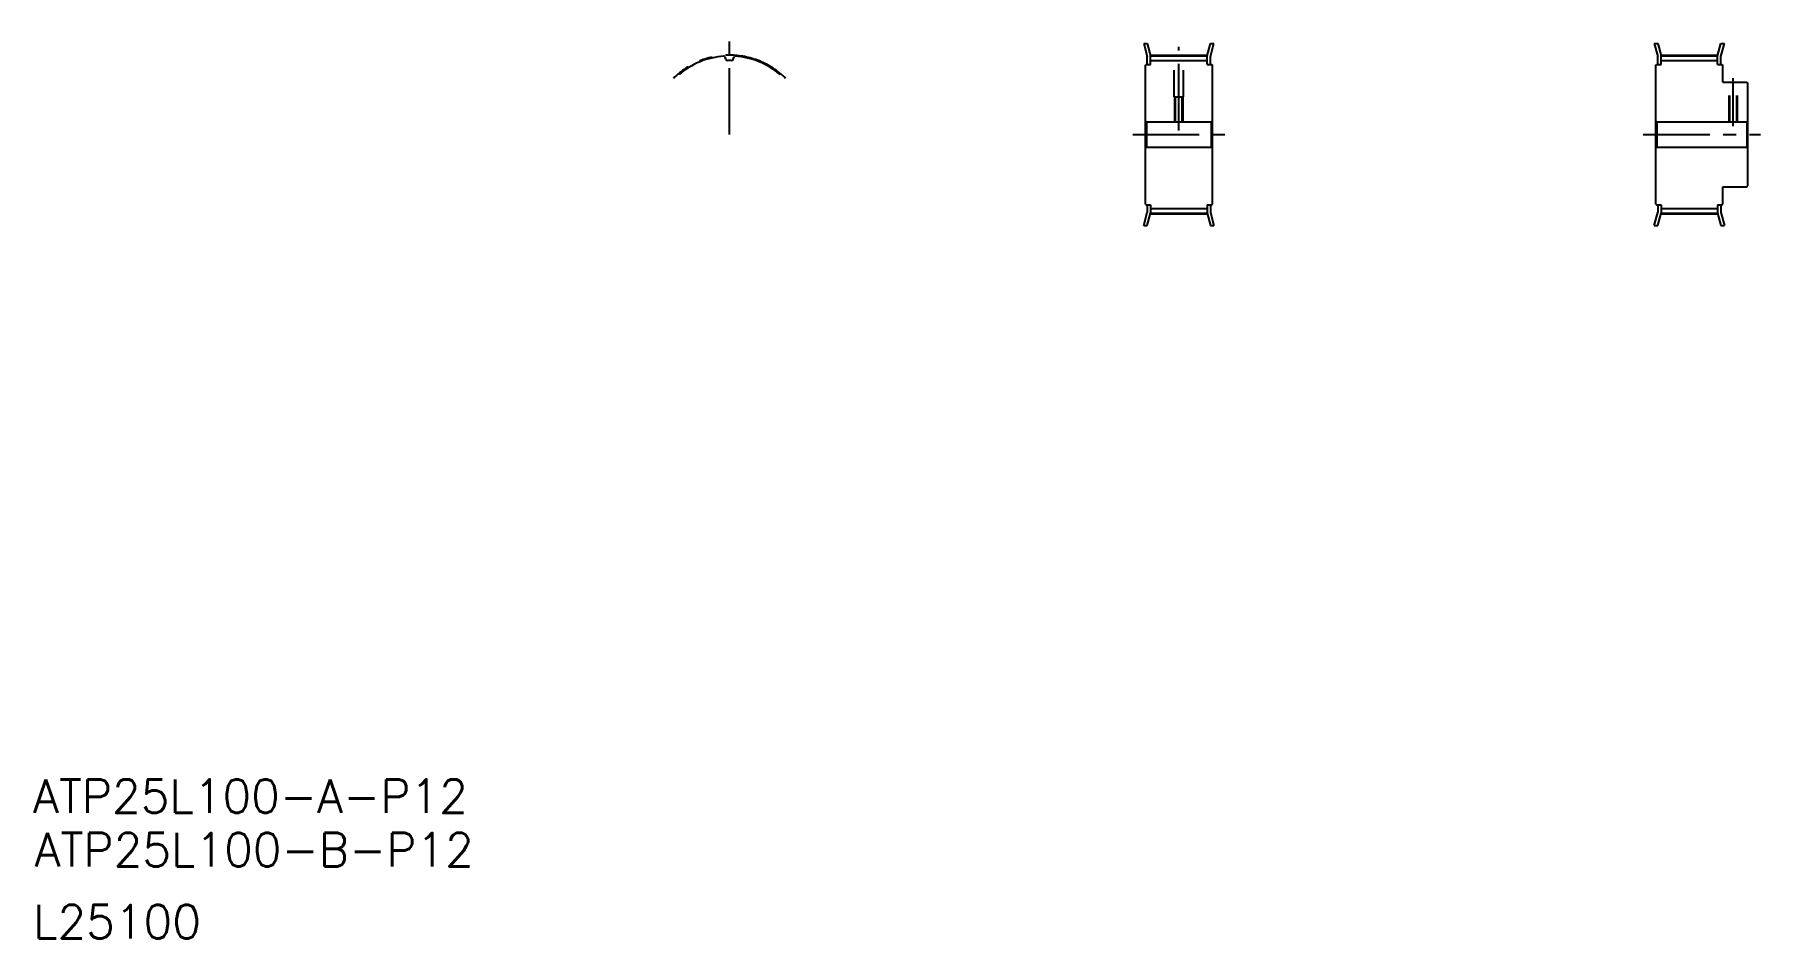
# Model space of a CAD drawing. Extents: x -341 to 484, y -282 to 149.
import ezdxf

# ---------------------------------------------------------------- set-up
doc = ezdxf.new("R2010")
doc.units = 0
doc.linetypes.add('CENTER', pattern=[50.8, 31.75, -6.35, 6.35, -6.35])
doc.linetypes.add('DASHED', pattern=[19.05, 12.7, -6.35])
doc.layers.get('0').update_dxf_attribs({"linetype": 'CONTINUOUS'})
doc.layers.add('CENTER', color=1, linetype='CENTER')
doc.styles.get("Standard").update_dxf_attribs({"font": 'txt', "bigfont": 'BIGFONT'})

msp = doc.modelspace()

# ---------------------------------------------------------------- linework, layer by layer
at = {"color": 7, "linetype": 'CONTINUOUS'}
for p, q in [((189.12, 144.99), (190.77, 144.99)), ((189.12, 144.99), (190.78, 138.8)), ((190.77, 144.99), (192.38, 139.01)), ((219.38, 139.01), (220.98, 144.99)), ((220.98, 138.8), (222.63, 144.99)), ((220.98, 144.99), (222.63, 144.99)), ((433.04, 144.99), (434.69, 138.8)), ((433.04, 144.99), (434.69, 144.99)), ((434.69, 144.99), (436.29, 139.01)), ((463.29, 139.01), (464.9, 144.99)), ((464.89, 138.8), (466.55, 144.99)), ((464.9, 144.99), (466.55, 144.99)), ((-10.59, 137.44), (-11, 138.57)), ((-7.06, 137.44), (-6.65, 138.57)), ((189.88, 134.69), (190.18, 134.99)), ((189.88, 68.29), (189.88, 134.69)), ((190.18, 134.99), (192.38, 134.99)), ((190.78, 134.99), (190.78, 138.8)), ((192.38, 134.99), (192.38, 139.01)), ((192.38, 139.01), (219.38, 139.01)), ((192.38, 136.88), (219.38, 136.88)), ((219.38, 134.99), (219.38, 139.01)), ((219.38, 134.99), (221.58, 134.99)), ((220.98, 134.99), (220.98, 138.8)), ((221.58, 134.99), (221.88, 134.69)), ((221.88, 68.29), (221.88, 134.69)), ((433.79, 134.69), (434.09, 134.99)), ((433.79, 68.29), (433.79, 134.69)), ((434.09, 134.99), (436.29, 134.99)), ((434.69, 134.99), (434.69, 138.8)), ((436.29, 134.99), (436.29, 139.01)), ((436.29, 139.01), (463.29, 139.01)), ((436.29, 136.88), (463.29, 136.88)), ((463.29, 134.99), (463.29, 139.01)), ((463.29, 134.99), (465.49, 134.99)), ((464.89, 134.99), (464.89, 138.8)), ((465.49, 134.99), (465.79, 134.69)), ((465.79, 126.49), (465.79, 134.69)), ((465.79, 126.49), (477.29, 126.49)), ((477.29, 126.49), (477.79, 125.99)), ((477.79, 76.99), (477.79, 125.99)), ((189.88, 107.99), (190.38, 107.49)), ((190.38, 107.49), (221.38, 107.49)), ((190.38, 107.49), (190.38, 95.49)), ((221.88, 107.99), (221.38, 107.49)), ((221.38, 107.49), (221.38, 95.49)), ((433.79, 107.99), (434.29, 107.49)), ((434.29, 107.49), (477.29, 107.49)), ((434.29, 107.49), (434.29, 95.49)), ((477.29, 107.49), (477.79, 107.99)), ((477.29, 107.49), (477.29, 95.49)), ((189.88, 94.99), (190.38, 95.49)), ((190.38, 95.49), (221.38, 95.49)), ((221.88, 94.99), (221.38, 95.49)), ((433.79, 94.99), (434.29, 95.49)), ((434.29, 95.49), (477.29, 95.49)), ((477.29, 95.49), (477.79, 94.99)), ((465.79, 76.49), (477.29, 76.49)), ((465.79, 68.29), (465.79, 76.49)), ((477.29, 76.49), (477.79, 76.99)), ((189.88, 68.29), (190.18, 67.99)), ((190.18, 67.99), (192.38, 67.99)), ((190.78, 67.99), (190.78, 64.18)), ((192.38, 67.99), (192.38, 63.97)), ((192.38, 66.1), (219.38, 66.1)), ((219.38, 67.99), (219.38, 63.97)), ((219.38, 67.99), (221.58, 67.99)), ((220.98, 67.99), (220.98, 64.18)), ((221.58, 67.99), (221.88, 68.29)), ((433.79, 68.29), (434.09, 67.99)), ((434.09, 67.99), (436.29, 67.99)), ((434.69, 67.99), (434.69, 64.18)), ((436.29, 67.99), (436.29, 63.97)), ((436.29, 66.1), (463.29, 66.1)), ((463.29, 67.99), (465.49, 67.99)), ((463.29, 67.99), (463.29, 63.97)), ((464.89, 67.99), (464.89, 64.18)), ((465.49, 67.99), (465.79, 68.29)), ((189.12, 57.99), (190.78, 64.18)), ((189.12, 57.99), (190.77, 57.99)), ((190.77, 57.99), (192.38, 63.97)), ((192.38, 63.97), (219.38, 63.97)), ((219.38, 63.97), (220.98, 57.99)), ((220.98, 64.18), (222.63, 57.99)), ((220.98, 57.99), (222.63, 57.99)), ((433.04, 57.99), (434.69, 64.18)), ((433.04, 57.99), (434.69, 57.99)), ((434.69, 57.99), (436.29, 63.97)), ((436.29, 63.97), (463.29, 63.97)), ((463.29, 63.97), (464.9, 57.99)), ((464.89, 64.18), (466.55, 57.99)), ((464.9, 57.99), (466.55, 57.99))]:
    msp.add_line(p, q, dxfattribs=at)
at = {"color": 3, "linetype": 'DASHED'}
for p, q in [((203.63, 119.49), (203.63, 136.88)), ((208.13, 119.49), (208.13, 136.88)), ((468.79, 107.49), (468.79, 126.49)), ((469.17, 107.49), (469.17, 126.49)), ((472.42, 107.49), (472.42, 126.49)), ((472.79, 107.49), (472.79, 126.49)), ((203.63, 119.49), (208.13, 119.49)), ((203.88, 107.49), (203.88, 119.49)), ((204.26, 107.49), (204.26, 119.49)), ((207.5, 107.49), (207.5, 119.49)), ((207.88, 107.49), (207.88, 119.49))]:
    msp.add_line(p, q, dxfattribs=at)
at = {"color": 7, "linetype": 'CONTINUOUS'}
for centre, radius, start, end in [((-8.83, 101.49), 37.52, 94.14476, 130), ((-11.5, 138.39), 0.53, 20, 94.14476), ((-9.78, 137.73), 0.86, 200, 271.51057), ((-8.83, 101.49), 35.39, 88.48943, 91.51057), ((-7.87, 137.73), 0.86, 268.48943, 340), ((-6.15, 138.39), 0.53, 85.85524, 160), ((-8.83, 101.49), 37.52, 50, 85.85524)]:
    msp.add_arc(centre, radius, start, end, dxfattribs=at)
at = {"layer": 'CENTER', "color": 1, "linetype": 'CENTER'}
for p, q in [((-8.83, 101.49), (-8.83, 149.25)), ((205.88, 103.49), (205.88, 143.39)), ((192.27, 139.39), (219.48, 139.39)), ((436.19, 139.39), (463.4, 139.39)), ((470.79, 105.49), (470.79, 128.49)), ((183.88, 101.49), (227.88, 101.49)), ((427.79, 101.49), (483.79, 101.49)), ((192.27, 63.59), (219.48, 63.59)), ((436.19, 63.59), (463.4, 63.59))]:
    msp.add_line(p, q, dxfattribs=at)
msp.add_arc((-8.83, 101.49), 37.9, 45, 135, dxfattribs=at)

# ---------------------------------------------------------------- texts
at = {"color": 7, "linetype": 'CONTINUOUS'}
for s, p in [('ATP25L100-A-P12', (-341.63, -222.48)), ('ATP25L100-B-P12', (-340.86, -248.03)), ('L25100', (-341.63, -282.48))]:
    msp.add_text(s, height=16, dxfattribs=at).set_placement(p)

doc.saveas('drawing.dxf')
